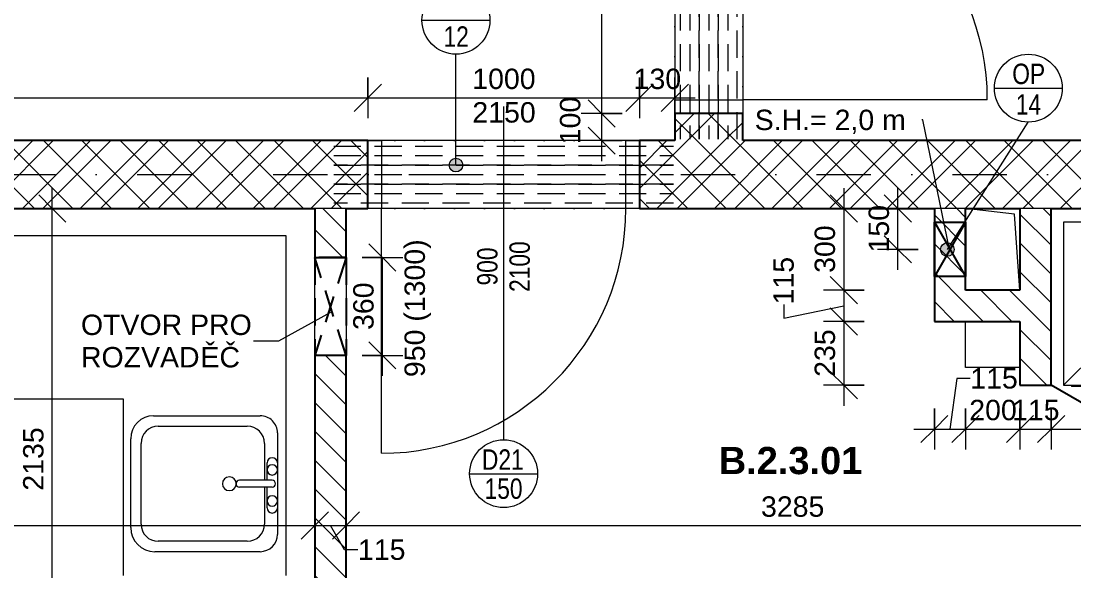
# Model space of a CAD drawing. Header units: millimetres. Extents: x -8668 to 43537, y -2985 to 58543.
# Drawn here: x 8670 to 12544, y 49345 to 51367 of the extents above; entities that cross this region are included whole.
import ezdxf

# ---------------------------------------------------------------- set-up
doc = ezdxf.new("R2010")
doc.units = ezdxf.units.MM
for name, pattern in [('HA_Dash_3mm-S1mm', [150, 100, -50]), ('HA_DashDot_10mm-S3mm', [500, 200, -150, 0, -150]), ('HA_DashDot_2_2mm-S0_6mm', [110, 50, -30, 0, -30])]:
    doc.linetypes.add(name, pattern=pattern)
for name, color, linetype, lineweight in [('A-____-____-DIMS', 9, 'Continuous', 5), ('A-____-____-DIMS-50', 9, 'Continuous', 5), ('A-____-____-IDEN', 9, 'Continuous', 9), ('A-AREA-____-IDEN', 9, 'Continuous', 9), ('A-DETL-____-OTLN', 9, 'Continuous', 25), ('A-DETL-GENF-OTLN', 9, 'Continuous', 9), ('A-DOOR-____-IDEN', 9, 'Continuous', 9), ('A-DOOR-____-MCUT', 9, 'HA_DashDot_2_2mm-S0_6mm', 9), ('A-DOOR-____-OTLN', 9, 'Continuous', 9), ('A-DOOR-FRAM-MCUT', 9, 'Continuous', 9), ('A-FLOR-____-OTLN', 9, 'Continuous', 9), ('A-GENM-____-HDLN', 9, 'HA_Dash_3mm-S1mm', 9), ('A-GENM-____-IDEN', 9, 'Continuous', 9), ('A-GENM-____-MCUT', 9, 'HA_Dash_3mm-S1mm', 25), ('A-GENM-____-OTLN', 9, 'Continuous', 9), ('A-WALL-____-MCUT', 9, 'Continuous', 25), ('A-WALL-____-PATT', 9, 'Continuous', 25), ('E-ELEC-FIXT-OTLN', 9, 'Continuous', 9), ('G-____-____-TEXT', 9, 'Continuous', 5), ('I-WALL-____-MCUT', 9, 'Continuous', 25), ('I-WALL-____-OTLN', 9, 'Continuous', 9), ('P-SANR-FIXT-OTLN', 9, 'Continuous', 9), ('Q-CASE-____-OTLN', 9, 'Continuous', 9), ('S-GRID-____-OTLN', 9, 'Continuous', 5)]:
    doc.layers.add(name, color=color, linetype=linetype, lineweight=lineweight)
doc.styles.add('Arial_1', font='arial.ttf', dxfattribs={"height": 75})
doc.styles.add('Arial_2', font='arial.ttf', dxfattribs={"width": 0.8, "height": 75})
doc.styles.add('Arial_B', font='arialbd.ttf', dxfattribs={"height": 100})
doc.dimstyles.new('Inner_Dimensions', dxfattribs={"dimscale": 304.8, "dimtxt": 76.519455, "dimasz": 0.328084, "dimexe": 0.246063, "dimexo": 0.0625, "dimgap": 0.032808, "dimtad": 1, "dimdec": 0, "dimzin": 0, "dimdsep": 46, "dimtxsty": 'Arial_1', "dimblk1": 'OBLIQUE', "dimblk2": 'OBLIQUE', "dimsah": 1, "dimcen": 0.09, "dimdle": 0.246063, "dimazin": 0, "dimtfac": 1, "dimtdec": 4, "dimtix": 1, "dimtmove": 2, "dimatfit": 3, "dimfxl": 0.246063, "dimfxlon": 1, "dimtvp": 1, "dimtolj": 1, "dimtzin": 0, "dimlwd": 9, "dimlwe": 9, "dimarcsym": 2})
doc.dimstyles.new('Inner_Dimensions_1', dxfattribs={"dimscale": 304.8, "dimtxt": 76.519455, "dimasz": 0.328084, "dimexe": 0.246063, "dimexo": 0.0625, "dimgap": 0.032808, "dimtad": 1, "dimdec": 0, "dimzin": 0, "dimdsep": 46, "dimtxsty": 'Arial_1', "dimblk1": 'OBLIQUE', "dimblk2": 'OBLIQUE', "dimsah": 1, "dimcen": 0.09, "dimdle": 0.246063, "dimazin": 0, "dimtfac": 1, "dimtdec": 4, "dimtix": 1, "dimtmove": 0, "dimatfit": 3, "dimfxl": 0.246063, "dimfxlon": 1, "dimtvp": 1, "dimtolj": 1, "dimtzin": 0, "dimlwd": 9, "dimlwe": 9, "dimarcsym": 2})
doc.dimstyles.new('Inner_Dimensions_2', dxfattribs={"dimscale": 304.8, "dimtxt": 76.519455, "dimasz": 0.328084, "dimexe": 0.246063, "dimexo": 0.0625, "dimgap": 0.032808, "dimtad": 1, "dimdec": 0, "dimzin": 0, "dimdsep": 46, "dimtxsty": 'Arial_1', "dimblk1": 'OBLIQUE', "dimblk2": 'OBLIQUE', "dimsah": 1, "dimcen": 0.09, "dimdle": 0.246063, "dimazin": 0, "dimtfac": 1, "dimtdec": 4, "dimtix": 1, "dimtmove": 1, "dimatfit": 3, "dimfxl": 0.246063, "dimfxlon": 1, "dimtvp": 1, "dimtolj": 1, "dimtzin": 0, "dimlwd": 9, "dimlwe": 9, "dimarcsym": 2})
pattern_1 = [(45, (0, 0), (-106.066, 106.066), []), (45, (75, 0), (-106.066, 106.066), []), (315, (0, 0), (70.71068, 70.71068), [])]
pattern_2 = [(135, (0, 0), (-53.03301, -53.03301), [])]

# ---------------------------------------------------------------- blocks, each defined once
blk = doc.blocks.new('HA_DR_Single_Swing_Solid - In_BJ_900x2100_Vstupni-2124294-DPS_2NP - B')
at = {"layer": 'A-DOOR-____-MCUT'}
for p, q in [((-450, 125), (450, 125)), ((-450, -125), (450, -125))]:
    blk.add_line(p, q, dxfattribs=at)
at = {"layer": 'A-DOOR-____-OTLN', "lineweight": 5}
blk.add_line((450, 1025), (450, 125), dxfattribs=at)
at = {"layer": 'A-DOOR-____-OTLN'}
for p, q in [((-500, 125), (500, 125)), ((-500, -125), (500, -125))]:
    blk.add_line(p, q, dxfattribs=at)
at = {"layer": 'A-DOOR-____-OTLN', "lineweight": 5}
blk.add_arc((450, 125), 900, 90, 180, dxfattribs=at)
at = {"layer": 'A-DOOR-FRAM-MCUT'}
for p, q in [((-500, 125), (-450, 125)), ((-450, 125), (-450, -125)), ((450, 125), (500, 125)), ((450, -125), (450, 125)), ((-450, -125), (-500, -125)), ((500, -125), (450, -125))]:
    blk.add_line(p, q, dxfattribs=at)
blk = doc.blocks.new('R_bathroom_washing_machine - 600x600x900-1448762-DPS_2NP - B')
at = {"layer": 'E-ELEC-FIXT-OTLN'}
for p, q in [((677.5, 596.6), (77.5, 596.6)), ((77.5, 596.6), (77.5, -3.4)), ((455.3, 374.4), (677.5, 596.6)), ((554.7, 601.6), (554.7, 596.6)), ((554.7, 601.6), (572.4, 601.6)), ((572.2, 601.6), (572.2, 596.6)), ((572.4, 601.6), (579.7, 601.6)), ((579.7, 601.6), (586.9, 601.6)), ((586.9, 601.6), (604.7, 601.6)), ((587.2, 596.6), (587.2, 601.6)), ((604.7, 596.6), (604.7, 601.6)), ((677.5, -3.4), (677.5, 596.6)), ((77.5, -3.4), (299.7, 218.9)), ((77.5, -3.4), (677.5, -3.4)), ((107.5, -3.4), (107.5, -8.4)), ((647.5, -8.4), (107.5, -8.4)), ((647.5, -8.4), (647.5, -3.4))]:
    blk.add_line(p, q, dxfattribs=at)
blk.add_circle((377.5, 296.6), 110, dxfattribs=at)
blk = doc.blocks.new('Casework 9 - Casework 6-1506066-DPS_2NP - B')
at = {"layer": 'Q-CASE-____-OTLN'}
for p, q in [((7995.7, 50577.7), (7825.7, 50577.7)), ((9645.7, 50577.7), (8595.7, 50577.7)), ((9645.7, 49327.7), (9645.7, 50577.7)), ((7395.7, 49962.7), (7395.7, 49027.7)), ((7995.7, 49027.7), (7995.7, 49977.7)), ((8595.7, 49977.7), (9045.7, 49977.7)), ((9045.7, 49977.7), (9045.7, 49327.7)), ((9045.7, 48727.7), (9045.7, 48427.7)), ((9645.7, 48427.7), (9645.7, 48727.7)), ((9045.7, 48427.7), (9645.7, 48427.7))]:
    blk.add_line(p, q, dxfattribs=at)
blk = doc.blocks.new('Skříňka se dřezem_ pravoúhlá - 500 x 440mm-1455099-DPS_2NP - B')
at = {"layer": 'P-SANR-FIXT-OTLN'}
for p, q in [((-145.4, 359.9), (181.3, 359.9)), ((-145.4, 359.9), (181.3, 359.9)), ((-132.7, 321.8), (164.1, 321.8)), ((265.7, 275.5), (265.7, -116.6)), ((265.7, 275.5), (265.7, -116.6)), ((-234.3, -116.6), (-234.3, 271)), ((-234.3, -116.6), (-234.3, 271)), ((-196.2, -69), (-196.2, 258.3)), ((227.6, 258.3), (227.6, -69)), ((3, -160.7), (3, -40.4)), ((28.4, -160.7), (28.4, -40.4)), ((3, -132.5), (-132.7, -132.5)), ((-73.2, -142), (3, -142)), ((164.1, -132.5), (28.4, -132.5)), ((28.4, -142), (91.9, -142)), ((202.2, -180.1), (-170.8, -180.1)), ((202.2, -180.1), (-170.8, -180.1)), ((91.9, -180.1), (-73.2, -180.1))]:
    blk.add_line(p, q, dxfattribs=at)
for centre, radius, start, end in [((-145.4, 271), 88.9, 90, 180), ((-145.4, 271), 88.9, 90, 180), ((181.3, 275.5), 84.4, 0, 90), ((181.3, 275.5), 84.4, 360, 90), ((-132.7, 258.3), 63.5, 90, 180), ((164.1, 258.3), 63.5, 360, 90), ((15.7, -3.2), 25.4, 360, 180), ((15.7, -3.2), 25.4, 180, 0), ((15.7, -40.4), 12.7, 360, 180), ((-132.7, -69), 63.5, 180, 270), ((164.1, -69), 63.5, 270, 360), ((-170.8, -116.6), 63.5, 180, 270), ((-170.8, -116.6), 63.5, 180, 270), ((-73.2, -161.1), 19, 90, 270), ((-47.8, -161.1), 19, 360, 180), ((66.5, -161.1), 19, 0, 180), ((91.9, -161.1), 19, 270, 90), ((202.2, -116.6), 63.5, 270, 0), ((202.2, -116.6), 63.5, 270, 0), ((-47.8, -161.1), 19, 180, 0), ((15.7, -160.7), 12.7, 180, 0), ((66.5, -161.1), 19, 180, 0)]:
    blk.add_arc(centre, radius, start, end, dxfattribs=at)
blk = doc.blocks.new('HA_GM_Shaft_Rectangle - Default-2138670-DPS_2NP - B')
at = {"layer": 'A-DETL-GENF-OTLN'}
for p, q in [((0, 300), (20, 20)), ((20, 20), (200, 0))]:
    blk.add_line(p, q, dxfattribs=at)
at = {"layer": 'A-GENM-____-OTLN'}
for p, q in [((0, 300), (0, 0)), ((200, 300), (0, 300)), ((200, 0), (200, 300)), ((0, 0), (200, 0))]:
    blk.add_line(p, q, dxfattribs=at)
blk = doc.blocks.new('TB_Porotherm KP7_1250mm - TB_Porotherm KP7_1250mm-1924438-DPS_2NP - B')
at = {"layer": 'A-GENM-____-HDLN'}
for p, q in [((625, 35), (-625, 35)), ((-625, 0), (625, 0)), ((-625, -35), (625, -35))]:
    blk.add_line(p, q, dxfattribs=at)
blk = doc.blocks.new('TB_Porotherm KP7_1250mm - TB_Porotherm KP7_1250mm-1913705-DPS_2NP - B')
at = {"layer": 'A-GENM-____-HDLN'}
for p, q in [((-625, 35), (625, 35)), ((-625, 0), (625, 0)), ((625, -35), (-625, -35))]:
    blk.add_line(p, q, dxfattribs=at)
blk = doc.blocks.new('HA_GM_Opening_Rectangle_WallBased - Default-2022477-DPS_2NP - B')
at = {"layer": 'A-GENM-____-MCUT'}
for p, q in [((305, 57.5), (-55, -57.5)), ((-55, 57.5), (305, -57.5)), ((-55, 57.5), (-55, -57.5)), ((-55, 57.5), (305, 57.5)), ((305, 57.5), (305, -57.5)), ((-55, -57.5), (305, -57.5))]:
    blk.add_line(p, q, dxfattribs=at)
blk = doc.blocks.new('DIMBLOCK21-DPS_2NP - B')
at = {"layer": 'A-____-____-DIMS-50', "lineweight": 9}
for p, q in [((7295.7, 49586.8), (7295.7, 49436.8)), ((7295.7, 49511.8), (7295.7, 49586.8)), ((7295.7, 49511.8), (7345.7, 49561.8)), ((9750.7, 49586.8), (9750.7, 49436.8)), ((9750.7, 49511.8), (9750.7, 49586.8)), ((9750.7, 49511.8), (9800.7, 49561.8)), ((7295.7, 49511.8), (7245.7, 49461.8)), ((7295.7, 49511.8), (9750.7, 49511.8)), ((9750.7, 49511.8), (9700.7, 49461.8))]:
    blk.add_line(p, q, dxfattribs=at)
at = {"layer": 'A-____-____-DIMS-50', "color": 0, "lineweight": 9, "insert": (8407.8, 49619.2), "char_height": 75, "width": 276.883, "attachment_point": 1, "line_spacing_factor": 0.941778, "style": 'Arial_1'}
blk.add_mtext('2455', dxfattribs=at)
blk = doc.blocks.new('_Oblique')
at = {"color": 0, "linetype": 'ByBlock', "lineweight": -2}
blk.add_line((-0.5, -0.5), (0.5, 0.5), dxfattribs=at)
blk = doc.blocks.new('DIMBLOCK22-DPS_2NP - B')
at = {"layer": 'A-____-____-DIMS-50', "lineweight": 9}
for p, q in [((9750.7, 49586.8), (9750.7, 49436.8)), ((9750.7, 49511.8), (9750.7, 49586.8)), ((9750.7, 49511.8), (9800.7, 49561.8)), ((9865.7, 49586.8), (9865.7, 49436.8)), ((9865.7, 49511.8), (9865.7, 49586.8)), ((9865.7, 49511.8), (9915.7, 49561.8)), ((9750.7, 49511.8), (9700.7, 49461.8)), ((9750.7, 49511.8), (9865.7, 49511.8)), ((9859.7, 49422.1), (9808.2, 49511.8)), ((9865.7, 49511.8), (9815.7, 49461.8)), ((9909.7, 49422.1), (9859.7, 49422.1))]:
    blk.add_line(p, q, dxfattribs=at)
at = {"layer": 'A-____-____-DIMS-50', "color": 0, "lineweight": 9, "insert": (9909.7, 49460.6), "char_height": 75, "width": 207.662, "attachment_point": 1, "line_spacing_factor": 0.941778, "style": 'Arial_1'}
blk.add_mtext('115', dxfattribs=at)
blk = doc.blocks.new('DIMBLOCK23-DPS_2NP - B')
at = {"layer": 'A-____-____-DIMS-50', "lineweight": 9}
for p, q in [((9865.7, 49586.8), (9865.7, 49436.8)), ((9865.7, 49511.8), (9865.7, 49586.8)), ((9865.7, 49511.8), (9915.7, 49561.8)), ((13150.7, 49586.8), (13150.7, 49436.8)), ((13150.7, 49511.8), (13150.7, 49586.8)), ((13150.7, 49511.8), (13200.7, 49561.8)), ((9865.7, 49511.8), (9815.7, 49461.8)), ((9865.7, 49511.8), (13150.7, 49511.8)), ((13150.7, 49511.8), (13100.7, 49461.8))]:
    blk.add_line(p, q, dxfattribs=at)
at = {"layer": 'A-____-____-DIMS-50', "color": 0, "lineweight": 9, "insert": (11392.8, 49619.2), "char_height": 75, "width": 276.883, "attachment_point": 1, "line_spacing_factor": 0.941778, "style": 'Arial_1'}
blk.add_mtext('3285', dxfattribs=at)
blk = doc.blocks.new('HA_TAG_Door_TypeMark_wDimensions - Scale50_Right with Bouble-921060-DPS_2NP - B')
at = {"layer": 'A-DOOR-____-IDEN'}
for p, q in [((0, 5), (0, -19.5)), ((-2.5, -22), (2.5, -22))]:
    blk.add_line(p, q, dxfattribs=at)
blk.add_circle((0, -22), 2.5, dxfattribs=at)
blk = doc.blocks.new('DIMBLOCK165-DPS_2NP - B')
at = {"layer": 'A-____-____-DIMS-50', "lineweight": 9}
for p, q in [((8784.8, 50677.7), (8734.8, 50727.7)), ((8784.8, 48542.7), (8784.8, 50752.7)), ((8709.8, 50677.7), (8859.8, 50677.7)), ((8784.8, 50677.7), (8709.8, 50677.7)), ((8784.8, 50677.7), (8834.8, 50627.7)), ((8784.8, 48542.7), (8734.8, 48592.7)), ((8859.8, 48542.7), (8709.8, 48542.7)), ((8784.8, 48542.7), (8834.8, 48492.7)), ((8784.8, 48542.7), (8859.8, 48542.7))]:
    blk.add_line(p, q, dxfattribs=at)
at = {"layer": 'A-____-____-DIMS-50', "color": 0, "lineweight": 9, "insert": (8677.4, 49640.1), "char_height": 75, "width": 276.883, "attachment_point": 1, "rotation": 90, "line_spacing_factor": 0.941778, "style": 'Arial_1'}
blk.add_mtext('2135', dxfattribs=at)
blk = doc.blocks.new('DIMBLOCK207-DPS_2NP - B')
at = {"layer": 'A-____-____-DIMS-50', "lineweight": 9}
for p, q in [((4300.7, 51160.1), (4300.7, 51010.1)), ((4300.7, 51085.1), (4300.7, 51160.1)), ((9945.7, 51160.1), (9945.7, 51010.1)), ((9945.7, 51085.1), (9945.7, 51160.1)), ((4300.7, 51085.1), (4350.7, 51135.1)), ((9945.7, 51085.1), (9995.7, 51135.1)), ((4300.7, 51085.1), (4250.7, 51035.1)), ((4300.7, 51085.1), (9945.7, 51085.1)), ((9945.7, 51085.1), (9895.7, 51035.1))]:
    blk.add_line(p, q, dxfattribs=at)
at = {"layer": 'A-____-____-DIMS-50', "color": 0, "lineweight": 9, "insert": (6889.1, 51192.4), "char_height": 75, "width": 276.883, "attachment_point": 1, "line_spacing_factor": 0.941778, "style": 'Arial_1'}
blk.add_mtext('5645', dxfattribs=at)
blk = doc.blocks.new('DIMBLOCK208-DPS_2NP - B')
at = {"layer": 'A-____-____-DIMS-50', "lineweight": 9}
for p, q in [((9945.7, 51160.1), (9945.7, 51010.1)), ((9945.7, 51085.1), (9945.7, 51160.1)), ((10945.7, 51160.1), (10945.7, 51010.1)), ((10945.7, 51085.1), (10945.7, 51160.1)), ((9945.7, 51085.1), (9995.7, 51135.1)), ((10945.7, 51085.1), (10995.7, 51135.1)), ((9945.7, 51085.1), (9895.7, 51035.1)), ((9945.7, 51085.1), (10945.7, 51085.1)), ((10945.7, 51085.1), (10895.7, 51035.1))]:
    blk.add_line(p, q, dxfattribs=at)
at = {"layer": 'A-____-____-DIMS-50', "color": 0, "lineweight": 9, "insert": (10330.3, 51192.4), "char_height": 75, "width": 276.883, "attachment_point": 1, "line_spacing_factor": 0.941778, "style": 'Arial_1'}
blk.add_mtext('1000', dxfattribs=at)
blk = doc.blocks.new('DIMBLOCK209-DPS_2NP - B')
at = {"layer": 'A-____-____-DIMS-50', "lineweight": 9}
for p, q in [((10945.7, 51160.1), (10945.7, 51010.1)), ((10945.7, 51085.1), (10945.7, 51160.1)), ((11075.7, 51160.1), (11075.7, 51010.1)), ((11075.7, 51085.1), (11075.7, 51160.1)), ((10945.7, 51085.1), (10995.7, 51135.1)), ((11075.7, 51085.1), (11125.7, 51135.1)), ((10945.7, 51085.1), (10895.7, 51035.1)), ((10945.7, 51085.1), (11150.7, 51085.1)), ((11075.7, 51085.1), (11025.7, 51035.1))]:
    blk.add_line(p, q, dxfattribs=at)
at = {"layer": 'A-____-____-DIMS-50', "color": 0, "lineweight": 9, "insert": (10924.2, 51192.4), "char_height": 75, "width": 207.662, "attachment_point": 1, "line_spacing_factor": 0.941778, "style": 'Arial_1'}
blk.add_mtext('130', dxfattribs=at)
blk = doc.blocks.new('DIMBLOCK210-DPS_2NP - B')
at = {"layer": 'A-____-____-DIMS-50', "lineweight": 9}
for p, q in [((12113, 50052.3), (12088.2, 49866.9)), ((12163, 50052.3), (12113, 50052.3)), ((12030.7, 49941.9), (12030.7, 49791.9)), ((12030.7, 49866.9), (12030.7, 49941.9)), ((12030.7, 49866.9), (12080.7, 49916.9)), ((12145.7, 49941.9), (12145.7, 49791.9)), ((12145.7, 49866.9), (12145.7, 49941.9)), ((12145.7, 49866.9), (12195.7, 49916.9)), ((11955.7, 49866.9), (12145.7, 49866.9)), ((12030.7, 49866.9), (11980.7, 49816.9)), ((12145.7, 49866.9), (12095.7, 49816.9))]:
    blk.add_line(p, q, dxfattribs=at)
at = {"layer": 'A-____-____-DIMS-50', "color": 0, "lineweight": 9, "insert": (12163, 50090.8), "char_height": 75, "width": 207.662, "attachment_point": 1, "line_spacing_factor": 0.941778, "style": 'Arial_1'}
blk.add_mtext('115', dxfattribs=at)
blk = doc.blocks.new('DIMBLOCK211-DPS_2NP - B')
at = {"layer": 'A-____-____-DIMS-50', "lineweight": 9}
for p, q in [((12145.7, 49941.9), (12145.7, 49791.9)), ((12145.7, 49866.9), (12145.7, 49941.9)), ((12145.7, 49866.9), (12195.7, 49916.9)), ((12345.7, 49941.9), (12345.7, 49791.9)), ((12345.7, 49866.9), (12345.7, 49941.9)), ((12345.7, 49866.9), (12395.7, 49916.9)), ((12145.7, 49866.9), (12095.7, 49816.9)), ((12145.7, 49866.9), (12345.7, 49866.9)), ((12345.7, 49866.9), (12295.7, 49816.9))]:
    blk.add_line(p, q, dxfattribs=at)
at = {"layer": 'A-____-____-DIMS-50', "color": 0, "lineweight": 9, "insert": (12159.2, 49974.3), "char_height": 75, "width": 207.662, "attachment_point": 1, "line_spacing_factor": 0.941778, "style": 'Arial_1'}
blk.add_mtext('200', dxfattribs=at)
blk = doc.blocks.new('DIMBLOCK212-DPS_2NP - B')
at = {"layer": 'A-____-____-DIMS-50', "lineweight": 9}
for p, q in [((12345.7, 49941.9), (12345.7, 49791.9)), ((12345.7, 49866.9), (12345.7, 49941.9)), ((12345.7, 49866.9), (12395.7, 49916.9)), ((12460.7, 49941.9), (12460.7, 49791.9)), ((12460.7, 49866.9), (12460.7, 49941.9)), ((12460.7, 49866.9), (12510.7, 49916.9)), ((12345.7, 49866.9), (12295.7, 49816.9)), ((12345.7, 49866.9), (12460.7, 49866.9)), ((12460.7, 49866.9), (12410.7, 49816.9))]:
    blk.add_line(p, q, dxfattribs=at)
at = {"layer": 'A-____-____-DIMS-50', "color": 0, "lineweight": 9, "insert": (12316.7, 49974.3), "char_height": 75, "width": 207.662, "attachment_point": 1, "line_spacing_factor": 0.941778, "style": 'Arial_1'}
blk.add_mtext('115', dxfattribs=at)
blk = doc.blocks.new('DIMBLOCK213-DPS_2NP - B')
at = {"layer": 'A-____-____-DIMS-50', "lineweight": 9}
for p, q in [((12460.7, 49941.9), (12460.7, 49791.9)), ((12460.7, 49866.9), (12460.7, 49941.9)), ((12460.7, 49866.9), (12510.7, 49916.9)), ((13150.7, 49941.9), (13150.7, 49791.9)), ((13150.7, 49866.9), (13150.7, 49941.9)), ((13150.7, 49866.9), (13200.7, 49916.9)), ((12460.7, 49866.9), (12410.7, 49816.9)), ((12460.7, 49866.9), (13225.7, 49866.9)), ((13150.7, 49866.9), (13100.7, 49816.9))]:
    blk.add_line(p, q, dxfattribs=at)
at = {"layer": 'A-____-____-DIMS-50', "color": 0, "lineweight": 9, "insert": (12719.2, 49974.3), "char_height": 75, "width": 207.662, "attachment_point": 1, "line_spacing_factor": 0.941778, "style": 'Arial_1'}
blk.add_mtext('690', dxfattribs=at)
blk = doc.blocks.new('DIMBLOCK214-DPS_2NP - B')
at = {"layer": 'A-____-____-DIMS-50', "lineweight": 9}
for p, q in [((11697.6, 50677.7), (11647.6, 50727.7)), ((11697.6, 50752.7), (11697.6, 50377.7)), ((11772.6, 50677.7), (11622.6, 50677.7)), ((11697.6, 50677.7), (11747.6, 50627.7)), ((11697.6, 50677.7), (11772.6, 50677.7)), ((11697.6, 50377.7), (11647.6, 50427.7)), ((11772.6, 50377.7), (11622.6, 50377.7)), ((11697.6, 50377.7), (11747.6, 50327.7)), ((11697.6, 50377.7), (11772.6, 50377.7))]:
    blk.add_line(p, q, dxfattribs=at)
at = {"layer": 'A-____-____-DIMS-50', "color": 0, "lineweight": 9, "insert": (11590.2, 50441.2), "char_height": 75, "width": 207.662, "attachment_point": 1, "rotation": 90, "line_spacing_factor": 0.941778, "style": 'Arial_1'}
blk.add_mtext('300', dxfattribs=at)
blk = doc.blocks.new('DIMBLOCK215-DPS_2NP - B')
at = {"layer": 'A-____-____-DIMS-50', "lineweight": 9}
for p, q in [((11697.6, 50377.7), (11647.6, 50427.7)), ((11772.6, 50377.7), (11622.6, 50377.7)), ((11697.6, 50377.7), (11697.6, 50262.7)), ((11697.6, 50377.7), (11747.6, 50327.7)), ((11697.6, 50377.7), (11772.6, 50377.7)), ((11476.6, 50325.2), (11476.6, 50275.2)), ((11476.6, 50275.2), (11697.6, 50320.2)), ((11697.6, 50262.7), (11647.6, 50312.7)), ((11772.6, 50262.7), (11622.6, 50262.7)), ((11697.6, 50262.7), (11747.6, 50212.7)), ((11697.6, 50262.7), (11772.6, 50262.7))]:
    blk.add_line(p, q, dxfattribs=at)
at = {"layer": 'A-____-____-DIMS-50', "color": 0, "lineweight": 9, "insert": (11438.1, 50325.2), "char_height": 75, "width": 207.662, "attachment_point": 1, "rotation": 90, "line_spacing_factor": 0.941778, "style": 'Arial_1'}
blk.add_mtext('115', dxfattribs=at)
blk = doc.blocks.new('DIMBLOCK216-DPS_2NP - B')
at = {"layer": 'A-____-____-DIMS-50', "lineweight": 9}
for p, q in [((11697.6, 50262.7), (11647.6, 50312.7)), ((11772.6, 50262.7), (11622.6, 50262.7)), ((11697.6, 50262.7), (11697.6, 49952.7)), ((11697.6, 50262.7), (11747.6, 50212.7)), ((11697.6, 50262.7), (11772.6, 50262.7)), ((11697.6, 50027.7), (11647.6, 50077.7)), ((11772.6, 50027.7), (11622.6, 50027.7)), ((11697.6, 50027.7), (11747.6, 49977.7)), ((11697.6, 50027.7), (11772.6, 50027.7))]:
    blk.add_line(p, q, dxfattribs=at)
at = {"layer": 'A-____-____-DIMS-50', "color": 0, "lineweight": 9, "insert": (11590.2, 50058.7), "char_height": 75, "width": 207.662, "attachment_point": 1, "rotation": 90, "line_spacing_factor": 0.941778, "style": 'Arial_1'}
blk.add_mtext('235', dxfattribs=at)
blk = doc.blocks.new('DIMBLOCK236-DPS_2NP - B')
at = {"layer": 'A-____-____-DIMS-50', "lineweight": 9}
for p, q in [((10806.5, 52027.7), (10756.5, 52077.7)), ((10881.5, 52027.7), (10731.5, 52027.7)), ((10806.5, 52027.7), (10806.5, 51027.7)), ((10806.5, 52027.7), (10856.5, 51977.7)), ((10806.5, 52027.7), (10881.5, 52027.7)), ((10806.5, 51027.7), (10756.5, 51077.7)), ((10881.5, 51027.7), (10731.5, 51027.7)), ((10806.5, 51027.7), (10856.5, 50977.7)), ((10806.5, 51027.7), (10881.5, 51027.7))]:
    blk.add_line(p, q, dxfattribs=at)
at = {"layer": 'A-____-____-DIMS-50', "color": 0, "lineweight": 9, "insert": (10699.1, 51412.4), "char_height": 75, "width": 276.883, "attachment_point": 1, "rotation": 90, "line_spacing_factor": 0.941778, "style": 'Arial_1'}
blk.add_mtext('1000', dxfattribs=at)
blk = doc.blocks.new('DIMBLOCK237-DPS_2NP - B')
at = {"layer": 'A-____-____-DIMS-50', "lineweight": 9}
for p, q in [((10806.5, 51027.7), (10756.5, 51077.7)), ((10881.5, 51027.7), (10731.5, 51027.7)), ((10806.5, 51027.7), (10806.5, 50852.7)), ((10806.5, 51027.7), (10856.5, 50977.7)), ((10806.5, 51027.7), (10881.5, 51027.7)), ((10806.5, 50927.7), (10756.5, 50977.7)), ((10881.5, 50927.7), (10731.5, 50927.7)), ((10806.5, 50927.7), (10856.5, 50877.7)), ((10806.5, 50927.7), (10881.5, 50927.7))]:
    blk.add_line(p, q, dxfattribs=at)
at = {"layer": 'A-____-____-DIMS-50', "color": 0, "lineweight": 9, "insert": (10652.9, 50914.1), "char_height": 75, "width": 207.662, "attachment_point": 1, "rotation": 90, "line_spacing_factor": 0.941778, "style": 'Arial_1'}
blk.add_mtext('100', dxfattribs=at)
blk = doc.blocks.new('HA_TAG_GM_Products - Generic-588599-DPS_2NP - B')
at = {"layer": 'A-GENM-____-IDEN'}
blk.add_line((-2.5, 0), (2.5, 0), dxfattribs=at)
blk.add_circle((0, 0), 2.5, dxfattribs=at)
blk = doc.blocks.new('DIMBLOCK247-DPS_2NP - B')
at = {"layer": 'A-____-____-DIMS-50', "lineweight": 9}
for p, q in [((9999.6, 50497.7), (9949.6, 50547.7)), ((9924.6, 50497.7), (10074.6, 50497.7)), ((9999.6, 50497.7), (9924.6, 50497.7)), ((9999.6, 50062.7), (9999.6, 50497.7)), ((9999.6, 50497.7), (10049.6, 50447.7)), ((9999.6, 50137.7), (9949.6, 50187.7)), ((9924.6, 50137.7), (10074.6, 50137.7)), ((9999.6, 50137.7), (9924.6, 50137.7)), ((9999.6, 50137.7), (10049.6, 50087.7))]:
    blk.add_line(p, q, dxfattribs=at)
at = {"layer": 'A-____-____-DIMS-50', "color": 0, "lineweight": 9, "insert": (9892.2, 50231.2), "char_height": 75, "width": 207.662, "attachment_point": 1, "rotation": 90, "line_spacing_factor": 0.941778, "style": 'Arial_1'}
blk.add_mtext('360', dxfattribs=at)
blk = doc.blocks.new('DIMBLOCK304-DPS_2NP - B')
at = {"layer": 'A-____-____-DIMS-50', "lineweight": 9}
for p, q in [((11896.2, 50677.7), (11846.2, 50727.7)), ((11896.2, 50452.7), (11896.2, 50752.7)), ((11821.2, 50677.7), (11971.2, 50677.7)), ((11896.2, 50677.7), (11821.2, 50677.7)), ((11896.2, 50677.7), (11946.2, 50627.7)), ((11896.2, 50527.7), (11846.2, 50577.7)), ((11971.2, 50527.7), (11821.2, 50527.7)), ((11896.2, 50527.7), (11946.2, 50477.7)), ((11896.2, 50527.7), (11971.2, 50527.7))]:
    blk.add_line(p, q, dxfattribs=at)
at = {"layer": 'A-____-____-DIMS-50', "color": 0, "lineweight": 9, "insert": (11788.8, 50516.2), "char_height": 75, "width": 207.662, "attachment_point": 1, "rotation": 90, "line_spacing_factor": 0.941778, "style": 'Arial_1'}
blk.add_mtext('150', dxfattribs=at)

msp = doc.modelspace()

# ---------------------------------------------------------------- hatches: boundary and pattern name
at = {"layer": 'A-GENM-____-IDEN'}
h = msp.add_hatch(color=256, dxfattribs=at)
edge = h.paths.add_edge_path()
edge.add_arc((10270.3, 50837.7), 25, 0, 360)
h = msp.add_hatch(color=256, dxfattribs=at)
edge = h.paths.add_edge_path()
edge.add_arc((12078.6, 50527.1), 25, 0, 360)
at = {"layer": 'A-WALL-____-PATT', "lineweight": 5}
h = msp.add_hatch(dxfattribs=at)
h.set_pattern_fill('FP_2', color=256, style=0, pattern_type=2)
h.set_pattern_definition(pattern_1)
h.paths.add_polyline_path([(11325.7, 50927.7), (11325.7, 51027.7), (11075.7, 51027.7), (11075.7, 50927.7)])
h.paths.add_polyline_path([(11075.7, 52027.7), (11325.7, 52027.7), (11325.7, 55502.7), (11075.7, 55502.7), (11075.7, 52308)])
h = msp.add_hatch(dxfattribs=at)
h.set_pattern_fill('FP_2', color=256, style=0, pattern_type=2)
h.set_pattern_definition(pattern_1)
h.paths.add_polyline_path([(13965.7, 50677.7), (13965.7, 50927.7), (10945.7, 50927.7), (10945.7, 50677.7), (13456.5, 50677.7)])
h.paths.add_polyline_path([(9945.7, 50677.7), (9945.7, 50927.7), (4300.7, 50927.7), (4300.7, 50677.7), (9865.7, 50677.7)])
h.paths.add_polyline_path([(3300.7, 50677.7), (3300.7, 50927.7), (2570.7, 50927.7), (2570.7, 50677.7)])
h = msp.add_hatch(dxfattribs=at)
h.set_pattern_fill('FP_3', color=256, style=0, pattern_type=2)
h.set_pattern_definition(pattern_2)
h.paths.add_polyline_path([(9865.7, 48542.7), (9865.7, 50137.7), (9750.7, 50137.7), (9750.7, 48542.7)])
h.paths.add_polyline_path([(9865.7, 50497.7), (9865.7, 50677.7), (9750.7, 50677.7), (9750.7, 50497.7)])
h = msp.add_hatch(dxfattribs=at)
h.set_pattern_fill('FP_3', color=256, style=0, pattern_type=2)
h.set_pattern_definition(pattern_2)
h.paths.add_polyline_path([(12145.7, 50262.7), (12145.7, 50677.7), (12030.7, 50677.7), (12030.7, 50262.7)])
h = msp.add_hatch(dxfattribs=at)
h.set_pattern_fill('FP_3', color=256, style=0, pattern_type=2)
h.set_pattern_definition(pattern_2)
h.paths.add_polyline_path([(12460.7, 50027.7), (12460.7, 50677.7), (12345.7, 50677.7), (12345.7, 50027.7)])
h = msp.add_hatch(dxfattribs=at)
h.set_pattern_fill('FP_3', color=256, style=0, pattern_type=2)
h.set_pattern_definition(pattern_2)
h.paths.add_polyline_path([(12345.7, 50262.7), (12345.7, 50377.7), (12145.7, 50377.7), (12145.7, 50262.7), (12308.3, 50262.7)])

# ---------------------------------------------------------------- linework, layer by layer
at = {"layer": 'A-____-____-IDEN'}
for p, q in [((9808.6, 50295.2), (9617.4, 50189.6)), ((9617.4, 50189.6), (9525.3, 50189.6))]:
    msp.add_line(p, q, dxfattribs=at)
at = {"layer": 'A-DETL-____-OTLN'}
for p, q in [((12030.7, 50427.7), (12030.7, 50627.7)), ((12030.7, 50627.7), (12145.7, 50627.7)), ((12145.7, 50627.7), (12030.7, 50427.7)), ((12030.7, 50627.7), (12145.7, 50427.7)), ((12145.7, 50627.7), (12145.7, 50427.7)), ((12145.7, 50427.7), (12030.7, 50427.7)), ((12776.8, 49845.2), (12460.7, 50027.7))]:
    msp.add_line(p, q, dxfattribs=at)
at = {"layer": 'A-FLOR-____-OTLN'}
for p, q in [((12145.7, 50092.7), (12145.7, 50262.7)), ((12345.7, 50092.7), (12145.7, 50092.7))]:
    msp.add_line(p, q, dxfattribs=at)
at = {"layer": 'A-GENM-____-IDEN'}
for p, q in [((10270.3, 50837.7), (10270.3, 51245.6)), ((12078.6, 50527.1), (12376.5, 50995.6))]:
    msp.add_line(p, q, dxfattribs=at)
for centre in [(10270.3, 50837.7), (12078.6, 50527.1)]:
    msp.add_circle(centre, 25, dxfattribs=at)
at = {"layer": 'A-WALL-____-MCUT', "lineweight": 9}
for p, q in [((9865.7, 50677.7), (9750.7, 50677.7)), ((12145.7, 50677.7), (12030.7, 50677.7)), ((12460.7, 50677.7), (12345.7, 50677.7))]:
    msp.add_line(p, q, dxfattribs=at)
at = {"layer": 'G-____-____-TEXT', "color": 10, "lineweight": 9}
for p, q in [((11988.7, 51003.9), (11985.3, 51003.9)), ((12087, 50526.6), (11988.7, 51003.9))]:
    msp.add_line(p, q, dxfattribs=at)
at = {"layer": 'I-WALL-____-MCUT'}
for p, q in [((11075.7, 51027.7), (11075.7, 50927.7)), ((11325.7, 51027.7), (11075.7, 51027.7)), ((11325.7, 50927.7), (11325.7, 51027.7)), ((9945.7, 50927.7), (4300.7, 50927.7)), ((9945.7, 50677.7), (9945.7, 50927.7)), ((11075.7, 50927.7), (10945.7, 50927.7)), ((10945.7, 50927.7), (10945.7, 50677.7)), ((15395.7, 50927.7), (11325.7, 50927.7)), ((7825.7, 50677.7), (9750.7, 50677.7)), ((9750.7, 50677.7), (9750.7, 50497.7)), ((9865.7, 50677.7), (9945.7, 50677.7)), ((9865.7, 50497.7), (9865.7, 50677.7)), ((10945.7, 50677.7), (12030.7, 50677.7)), ((12030.7, 50677.7), (12030.7, 50262.7)), ((12145.7, 50677.7), (12345.7, 50677.7)), ((12145.7, 50377.7), (12145.7, 50677.7)), ((12345.7, 50677.7), (12345.7, 50377.7)), ((12460.7, 50677.7), (13150.7, 50677.7)), ((12460.7, 50027.7), (12460.7, 50677.7)), ((9750.7, 50497.7), (9865.7, 50497.7)), ((12345.7, 50377.7), (12145.7, 50377.7)), ((12030.7, 50262.7), (12345.7, 50262.7)), ((12345.7, 50262.7), (12345.7, 50027.7)), ((9865.7, 50137.7), (9750.7, 50137.7)), ((9750.7, 50137.7), (9750.7, 48427.7)), ((9865.7, 48542.7), (9865.7, 50137.7)), ((12345.7, 50027.7), (12460.7, 50027.7))]:
    msp.add_line(p, q, dxfattribs=at)
at = {"layer": 'I-WALL-____-OTLN'}
for p, q in [((9750.7, 50137.7), (9750.7, 50497.7)), ((9865.7, 50497.7), (9865.7, 50137.7))]:
    msp.add_line(p, q, dxfattribs=at)
at = {"layer": 'S-GRID-____-OTLN', "linetype": 'HA_DashDot_10mm-S3mm', "lineweight": 9}
msp.add_line((-6906.2, 50802.7), (21594.8, 50802.7), dxfattribs=at)

# ---------------------------------------------------------------- block references
at = {"layer": 'A-DOOR-____-IDEN', "xscale": 49.99999999999998, "yscale": 49.99999999999998, "zscale": 49.99999999999998}
msp.add_blockref('HA_TAG_Door_TypeMark_wDimensions - Scale50_Right with Bouble-921060-DPS_2NP - B', (10445.7, 50802.7), dxfattribs=at)
at = {"layer": 'A-DOOR-____-OTLN'}
for p, rotation in [((11200.7, 51527.7), 270.0000000000002), ((10445.7, 50802.7), 180)]:
    msp.add_blockref('HA_DR_Single_Swing_Solid - In_BJ_900x2100_Vstupni-2124294-DPS_2NP - B', p, dxfattribs=dict(at, rotation=rotation))
at = {"layer": 'A-GENM-____-IDEN', "xscale": 49.99999999999998, "yscale": 49.99999999999998, "zscale": 49.99999999999998}
for p in [(10270.3, 51370.6), (12376.5, 51120.6)]:
    msp.add_blockref('HA_TAG_GM_Products - Generic-588599-DPS_2NP - B', p, dxfattribs=at)
at = {"layer": 'A-GENM-____-OTLN'}
for name, p, rotation in [('TB_Porotherm KP7_1250mm - TB_Porotherm KP7_1250mm-1924438-DPS_2NP - B', (11130.7, 51557.7), 270.0000000000002), ('TB_Porotherm KP7_1250mm - TB_Porotherm KP7_1250mm-1924438-DPS_2NP - B', (11200.7, 51557.7), 270.0000000000002), ('TB_Porotherm KP7_1250mm - TB_Porotherm KP7_1250mm-1924438-DPS_2NP - B', (11270.7, 51557.7), 270.0000000000002), ('HA_GM_Opening_Rectangle_WallBased - Default-2022477-DPS_2NP - B', (9808.2, 50442.7), 269.9999999999998)]:
    msp.add_blockref(name, p, dxfattribs=dict(at, rotation=rotation))
for p in [(10445.7, 50872.7), (10445.6, 50802.7), (10445.7, 50732.7)]:
    msp.add_blockref('TB_Porotherm KP7_1250mm - TB_Porotherm KP7_1250mm-1913705-DPS_2NP - B', p, dxfattribs=at)
at = {"layer": 'A-GENM-____-OTLN', "lineweight": 5, "rotation": 180}
msp.add_blockref('HA_GM_Shaft_Rectangle - Default-2138670-DPS_2NP - B', (12345.7, 50677.7), dxfattribs=at)
at = {"layer": 'E-ELEC-FIXT-OTLN'}
msp.add_blockref('R_bathroom_washing_machine - 600x600x900-1448762-DPS_2NP - B', (12428.2, 50031.1), dxfattribs=at)
at = {"layer": 'P-SANR-FIXT-OTLN', "rotation": 90.00000000000011}
msp.add_blockref('Skříňka se dřezem_ pravoúhlá - 500 x 440mm-1455099-DPS_2NP - B', (9433.2, 49650.1), dxfattribs=at)
at = {"layer": 'Q-CASE-____-OTLN'}
msp.add_blockref('Casework 9 - Casework 6-1506066-DPS_2NP - B', (0, 0), dxfattribs=at)

# ---------------------------------------------------------------- texts
at = {"layer": 'A-____-____-IDEN', "lineweight": 5, "char_height": 75, "attachment_point": 1, "style": 'Arial_1'}
for s, insert, width in [('OTVOR PRO', (8890.3, 50287.7), 765.612), ('ĚČ', (9330.2, 50168.6), 176.371), ('ROZVAD', (8890.3, 50168.6), 533.122)]:
    msp.add_mtext(s, dxfattribs=dict(at, insert=insert, width=width))
at = {"layer": 'A-AREA-____-IDEN', "lineweight": 5, "insert": (11237.5, 49801.1), "char_height": 100, "width": 653.375, "attachment_point": 1, "style": 'Arial_B'}
msp.add_mtext('B.2.3.01', dxfattribs=at)
at = {"layer": 'A-DOOR-____-IDEN', "lineweight": 5, "char_height": 75, "attachment_point": 1}
for s, insert, width, style in [('2150', (10330.7, 51069.1), 288.607, 'Arial_1'), ('D21', (10365.9, 49792.1), 189.198, 'Arial_2'), ('150', (10375.5, 49685.1), 173.164, 'Arial_2')]:
    msp.add_mtext(s, dxfattribs=dict(at, insert=insert, width=width, style=style))
at = {"layer": 'A-DOOR-____-IDEN', "lineweight": 5, "char_height": 75, "attachment_point": 1, "rotation": 90, "style": 'Arial_2'}
for s, insert, width in [('900', (10348.1, 50394.8), 173.164), ('2100', (10467.1, 50371), 230.886)]:
    msp.add_mtext(s, dxfattribs=dict(at, insert=insert, width=width))
at = {"layer": 'A-GENM-____-IDEN', "lineweight": 5, "char_height": 75, "attachment_point": 1, "style": 'Arial_2'}
for s, insert, width in [('12', (10224.5, 51348), 115.443), ('OP', (12317.4, 51210.7), 147.51), ('14', (12330.6, 51098), 115.443)]:
    msp.add_mtext(s, dxfattribs=dict(at, insert=insert, width=width))
at = {"layer": 'A-GENM-____-IDEN', "lineweight": 5, "insert": (10081.1, 50057.8), "char_height": 75, "width": 629.325, "attachment_point": 1, "rotation": 90, "style": 'Arial_1'}
msp.add_mtext('950 (1300)', dxfattribs=at)
at = {"layer": 'G-____-____-TEXT', "color": 7, "lineweight": 9, "insert": (11369.7, 51041.4), "char_height": 75, "width": 685.443, "attachment_point": 1, "style": 'Arial_1'}
msp.add_mtext('S.H.= 2,0 m', dxfattribs=at)

# ---------------------------------------------------------------- dimensions: what is measured, and where the dimension line sits
at = {"layer": 'A-____-____-DIMS', "lineweight": 9}
for base, p1, p2, override, picture, middle in [((10806.5, 51027.7), (10881.5, 52027.7), (10881.5, 51027.7), {"dimpost": '<>', "dimfxl": 1000}, 'DIMBLOCK236-DPS_2NP - B', (10758.2, 51527.7)), ((11697.6, 50377.7), (11772.6, 50677.7), (11772.6, 50377.7), {"dimpost": '<>', "dimfxl": 300}, 'DIMBLOCK214-DPS_2NP - B', (11649.3, 50527.7)), ((11896.2, 50677.7), (11971.2, 50527.7), (11821.2, 50677.7), {"dimpost": '<>', "dimfxl": 212.132034}, 'DIMBLOCK304-DPS_2NP - B', (11847.9, 50602.7)), ((9999.6, 50497.7), (9924.6, 50137.7), (9924.6, 50497.7), {"dimpost": '<>', "dimfxl": 360}, 'DIMBLOCK247-DPS_2NP - B', (9951.2, 50317.7)), ((11697.6, 50027.7), (11772.6, 50262.7), (11772.6, 50027.7), {"dimpost": '<>', "dimfxl": 234.99998}, 'DIMBLOCK216-DPS_2NP - B', (11649.3, 50145.2))]:
    dim = msp.add_linear_dim(base=base, p1=p1, p2=p2, angle=90, dimstyle='Inner_Dimensions_1', override=override, dxfattribs=at)
    dim.commit()
    dim.dimension.update_dxf_attribs({"geometry": picture, "text_midpoint": middle})
for base, p1, p2, dimstyle, override, picture, middle in [((9945.7, 51085.1), (4300.7, 51160.1), (9945.7, 51160.1), 'Inner_Dimensions', {"dimpost": '<>', "dimfxl": 5645}, 'DIMBLOCK207-DPS_2NP - B', (7027.6, 51142.4)), ((12145.7, 49866.9), (12030.7, 49941.9), (12145.7, 49941.9), 'Inner_Dimensions_2', {"dimpost": '<>', "dimfxl": 115}, 'DIMBLOCK210-DPS_2NP - B', (12266.8, 50040.8)), ((9865.7, 49511.8), (9750.7, 49586.8), (9865.7, 49586.8), 'Inner_Dimensions_2', {"dimpost": '<>', "dimfxl": 115}, 'DIMBLOCK22-DPS_2NP - B', (10013.6, 49410.6))]:
    dim = msp.add_linear_dim(base=base, p1=p1, p2=p2, dimstyle=dimstyle, override=override, dxfattribs=at)
    dim.commit()
    dim.dimension.update_dxf_attribs({"geometry": picture, "text_midpoint": middle, "dimtype": 160})
for base, p1, p2, override, picture, middle in [((10945.7, 51085.1), (9945.7, 51160.1), (10945.7, 51160.1), {"dimpost": '<>', "dimfxl": 1000}, 'DIMBLOCK208-DPS_2NP - B', (10445.7, 51133.4)), ((11075.7, 51085.1), (10945.7, 51160.1), (11075.7, 51160.1), {"dimpost": '<>', "dimfxl": 130}, 'DIMBLOCK209-DPS_2NP - B', (11010.7, 51133.4)), ((12345.7, 49866.9), (12145.7, 49941.9), (12345.7, 49941.9), {"dimpost": '<>', "dimfxl": 200}, 'DIMBLOCK211-DPS_2NP - B', (12245.7, 49915.2)), ((12460.7, 49866.9), (12345.7, 49941.9), (12460.7, 49941.9), {"dimpost": '<>', "dimfxl": 115}, 'DIMBLOCK212-DPS_2NP - B', (12403.2, 49915.2)), ((13150.7, 49866.9), (12460.7, 49941.9), (13150.7, 49941.9), {"dimpost": '<>', "dimfxl": 690}, 'DIMBLOCK213-DPS_2NP - B', (12805.7, 49915.2)), ((9750.7, 49511.8), (7295.7, 49586.8), (9750.7, 49586.8), {"dimpost": '<>', "dimfxl": 2455}, 'DIMBLOCK21-DPS_2NP - B', (8523.2, 49560.1)), ((13150.7, 49511.8), (9865.7, 49586.8), (13150.7, 49586.8), {"dimpost": '<>', "dimfxl": 3285}, 'DIMBLOCK23-DPS_2NP - B', (11508.2, 49560.1))]:
    dim = msp.add_linear_dim(base=base, p1=p1, p2=p2, dimstyle='Inner_Dimensions_1', override=override, dxfattribs=at)
    dim.commit()
    dim.dimension.update_dxf_attribs({"geometry": picture, "text_midpoint": middle})
for base, p1, p2, dimstyle, override, picture, middle in [((10806.5, 50927.7), (10881.5, 51027.7), (10881.5, 50927.7), 'Inner_Dimensions', {"dimpost": '<>', "dimfxl": 100}, 'DIMBLOCK237-DPS_2NP - B', (10702.9, 51017.9)), ((8784.8, 50677.7), (8859.8, 48542.7), (8709.8, 50677.7), 'Inner_Dimensions', {"dimpost": '<>', "dimfxl": 2140.262834}, 'DIMBLOCK165-DPS_2NP - B', (8727.4, 49778.6)), ((11697.6, 50262.7), (11772.6, 50377.7), (11772.6, 50262.7), 'Inner_Dimensions_2', {"dimpost": '<>', "dimfxl": 115.00002}, 'DIMBLOCK215-DPS_2NP - B', (11488.1, 50429))]:
    dim = msp.add_linear_dim(base=base, p1=p1, p2=p2, angle=90, dimstyle=dimstyle, override=override, dxfattribs=at)
    dim.commit()
    dim.dimension.update_dxf_attribs({"geometry": picture, "text_midpoint": middle, "dimtype": 160, "text_rotation": 90})

doc.saveas('drawing.dxf')
